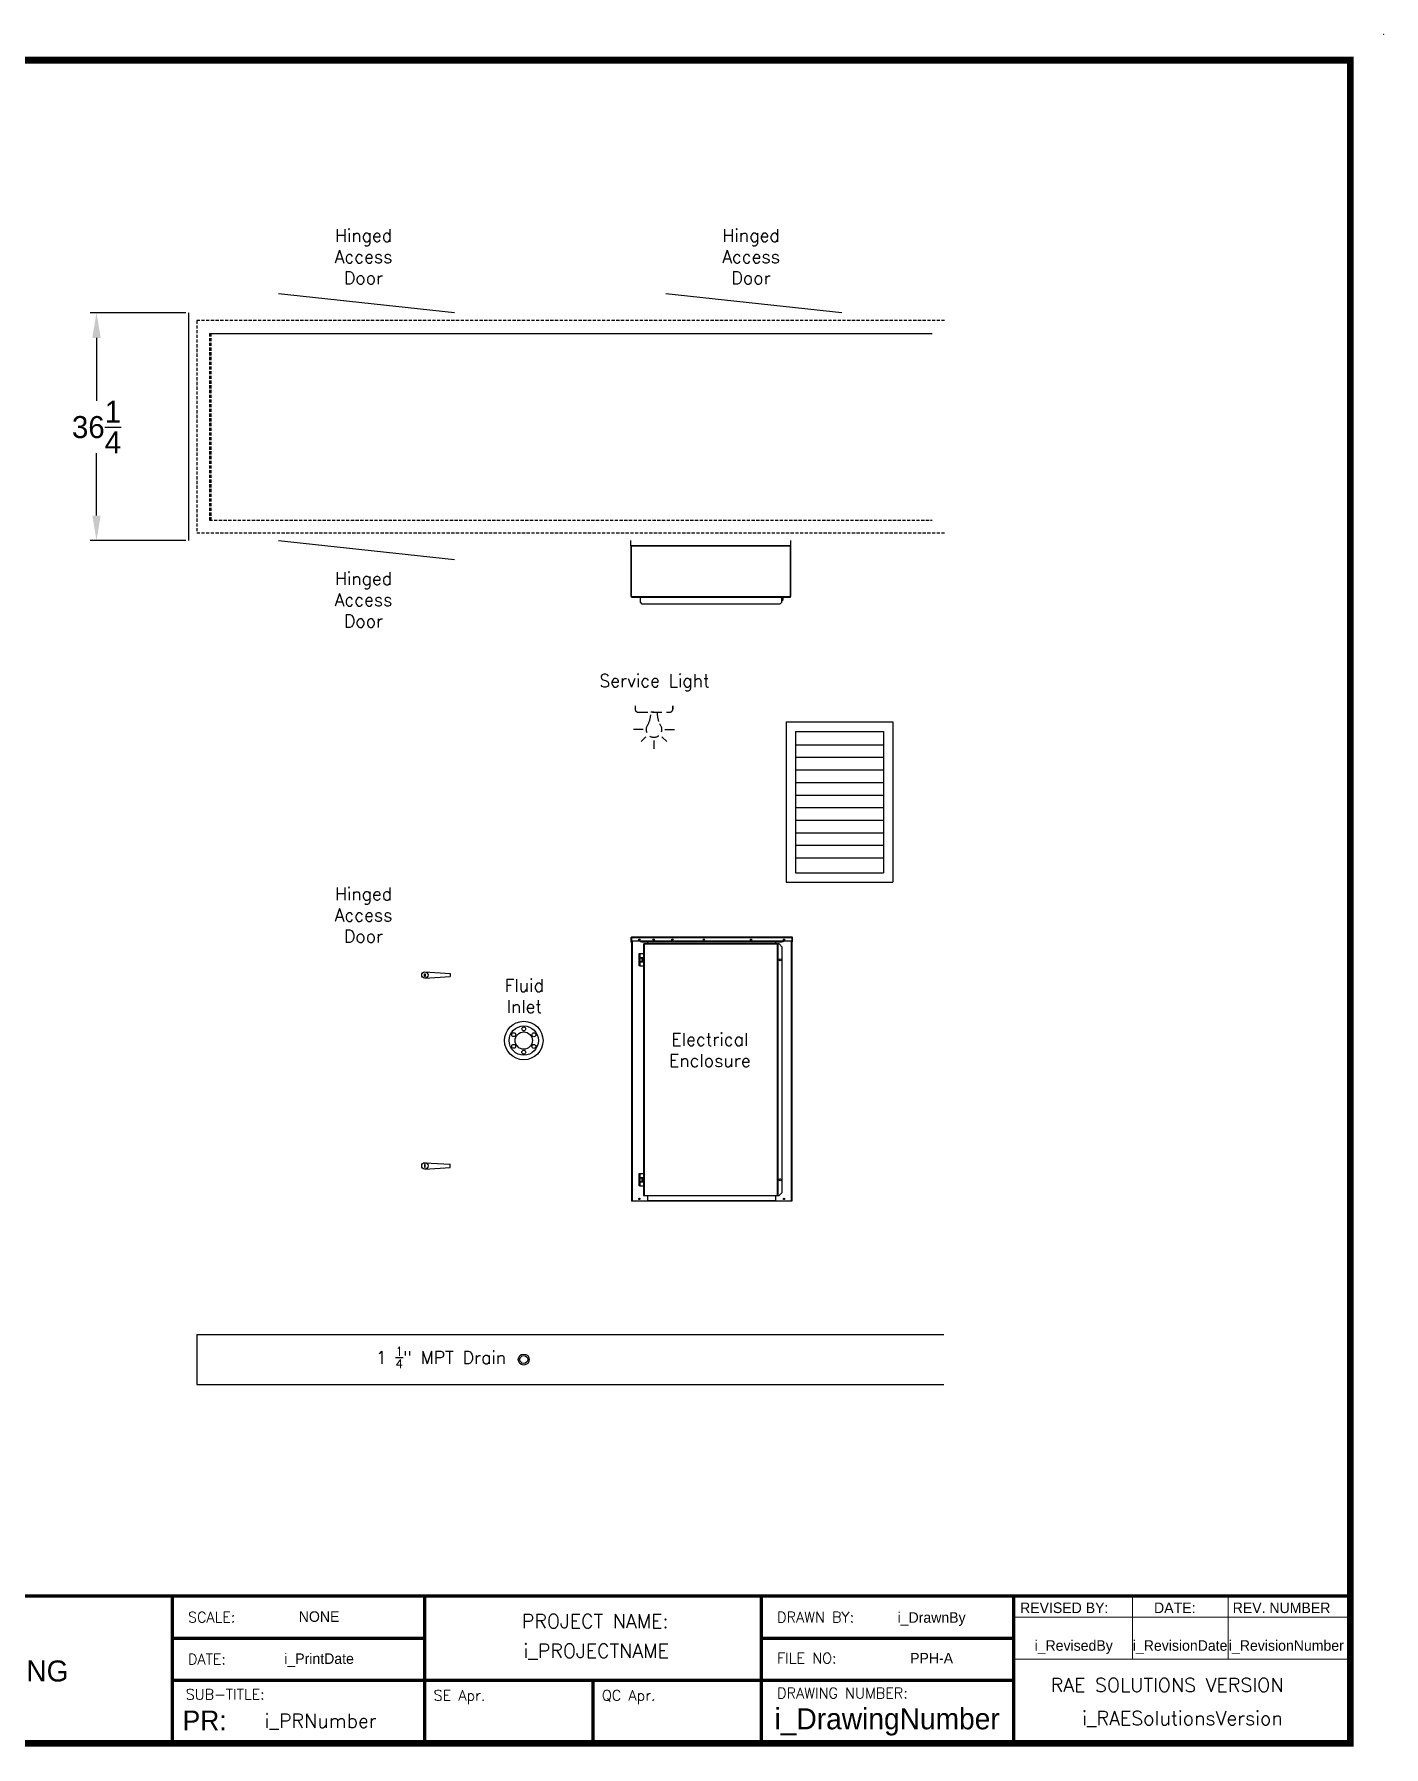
# Model space of a CAD drawing. Header units: inches. Extents: x 1687 to 2128, y 1222 to 1501.
# Drawn here: x 1913.7 to 2128.4, y 1228.3 to 1500.7 of the extents above; entities that cross this region are included whole.
import ezdxf
from ezdxf.enums import TextEntityAlignment as Align

# ---------------------------------------------------------------- set-up
doc = ezdxf.new("R2010")
doc.units = ezdxf.units.IN
doc.header["$MEASUREMENT"] = 0
doc.header["$PDSIZE"] = -1
doc.linetypes.add('HIDDENX2', pattern=[0.75, 0.5, -0.25])
doc.styles.add('SIMPLEX', font='SIMPLEX')
doc.styles.add('TCF_DIMENSION', font='simplex.shx')
doc.dimstyles.new('General Dimension', dxfattribs={"dimtxt": 3.5, "dimasz": 4, "dimexe": 1, "dimexo": 0.5, "dimgap": 0.09, "dimtad": 0, "dimtih": 1, "dimtoh": 1, "dimdec": 3, "dimzin": 0, "dimdsep": 46, "dimlunit": 5, "dimtxsty": 'Standard', "dimcen": 0.09, "dimadec": 0, "dimazin": 0, "dimtfac": 1, "dimtdec": 3, "dimtofl": 0, "dimtmove": 0, "dimatfit": 3, "dimfxl": 1, "dimtolj": 1, "dimtzin": 0, "dimarcsym": 0})

# ---------------------------------------------------------------- blocks, each defined once
blk = doc.blocks.new('*D49')
at = {"color": 0, "lineweight": -2}
for p, q in [((1937.82, 1456.4), (1922.62, 1456.4)), ((1923.62, 1452.4), (1923.62, 1442.39)), ((1923.62, 1424.15), (1923.62, 1434.05)), ((1937.82, 1420.15), (1922.62, 1420.15))]:
    blk.add_line(p, q, dxfattribs=at)
at = {"color": 0}
for points in [[(1922.95, 1452.4), (1924.29, 1452.4), (1923.62, 1456.4)], [(1922.95, 1424.15), (1924.29, 1424.15), (1923.62, 1420.15)]]:
    blk.add_solid(points, dxfattribs=at)
at = {"layer": 'Defpoints', "color": 0}
for p in [(1938.32, 1456.4), (1923.62, 1420.15), (1938.32, 1420.15)]:
    blk.add_point(p, dxfattribs=at)
at = {"color": 0, "insert": (1923.62, 1438.22), "char_height": 3.5, "attachment_point": 5}
blk.add_mtext('\\A1;36{\\H1x;\\S1/4;}', dxfattribs=at)

msp = doc.modelspace()

# ---------------------------------------------------------------- linework, layer by layer
at = {"color": 7}
for p, q in [((1980.5656, 1456.4021), (1952.5656, 1459.4021)), ((2042.2297, 1456.4021), (2014.2297, 1459.4021)), ((1938.3156, 1420.1521), (1938.3156, 1456.4021)), ((1952.5656, 1420.1521), (1980.5656, 1417.1521)), ((2008.65, 1419.3264), (2008.65, 1420.1521)), ((2034.1188, 1419.3264), (2034.1188, 1420.1521)), ((2033.3394, 1391.3035), (2050.3394, 1391.3035)), ((2033.3394, 1391.3035), (2033.3394, 1365.8035)), ((2034.8394, 1389.8035), (2048.8394, 1389.8035)), ((2034.8394, 1389.8035), (2034.8394, 1367.3035)), ((2048.8394, 1389.8035), (2048.8394, 1367.3035)), ((2050.3394, 1391.3035), (2050.3394, 1365.8035)), ((2034.8394, 1387.6757), (2048.8394, 1387.6757)), ((2034.8394, 1385.6757), (2048.8394, 1385.6757)), ((2034.8394, 1383.6757), (2048.8394, 1383.6757)), ((2034.8394, 1381.6757), (2048.8394, 1381.6757)), ((2034.8394, 1379.6757), (2048.8394, 1379.6757)), ((2034.8394, 1377.6757), (2048.8394, 1377.6757)), ((2034.8394, 1375.6757), (2048.8394, 1375.6757)), ((2034.8394, 1373.6757), (2048.8394, 1373.6757)), ((2034.8394, 1371.6757), (2048.8394, 1371.6757)), ((2034.8394, 1369.6757), (2048.8394, 1369.6757)), ((2033.3394, 1365.8035), (2050.3394, 1365.8035)), ((2034.8394, 1367.3035), (2048.8394, 1367.3035)), ((1975.8718, 1351.5533), (1979.8718, 1351.3033)), ((1975.8718, 1350.5533), (1979.8718, 1350.8033)), ((1979.8718, 1351.3033), (1979.8718, 1350.8033)), ((1975.8718, 1321.175), (1979.8718, 1320.925)), ((1975.8718, 1320.175), (1979.8718, 1320.425)), ((1979.8718, 1320.425), (1979.8718, 1320.925))]:
    msp.add_line(p, q, dxfattribs=at)
at = {"color": 7, "linetype": 'HIDDENX2'}
for p, q in [((1939.5656, 1455.1521), (1939.5656, 1421.4021)), ((2058.5711, 1455.1521), (1939.5656, 1455.1521)), ((1939.5656, 1455.1521), (1939.5656, 1421.4021)), ((2058.5711, 1455.1521), (1939.5656, 1455.1521)), ((1973.0415, 1455.1521), (1954.6846, 1455.1521)), ((1973.0415, 1455.1521), (1954.6846, 1455.1521)), ((1941.5954, 1453.1224), (2056.5711, 1453.1224)), ((1941.5954, 1453.1224), (1941.5954, 1423.4319)), ((1941.7927, 1453.1224), (2056.5711, 1453.1224)), ((1941.7927, 1453.1224), (1941.7927, 1423.4319)), ((1941.5954, 1423.4319), (2056.5711, 1423.4319)), ((1941.5954, 1423.4319), (2056.5711, 1423.4319)), ((1939.5656, 1421.4021), (2058.5711, 1421.4021)), ((1939.5656, 1421.4021), (2058.5711, 1421.4021))]:
    msp.add_line(p, q, dxfattribs=at)
at = {"color": 7, "linetype": 'Continuous'}
for p, q in [((2008.7257, 1419.3264), (2008.65, 1419.3264)), ((2008.65, 1419.3264), (2008.65, 1411.2591)), ((2008.7257, 1419.3264), (2008.65, 1419.3264)), ((2008.65, 1419.3264), (2008.65, 1411.2591)), ((2008.7257, 1419.4021), (2034.0431, 1419.4021)), ((2008.7257, 1419.3264), (2008.7257, 1419.4021)), ((2008.7257, 1419.4021), (2034.0431, 1419.4021)), ((2008.7257, 1419.3264), (2008.7257, 1419.4021)), ((2008.7257, 1419.3264), (2034.0431, 1419.3264)), ((2008.7257, 1411.2591), (2008.7257, 1419.3264)), ((2008.7257, 1419.3264), (2034.0431, 1419.3264)), ((2008.7257, 1411.2591), (2008.7257, 1419.3264)), ((2034.0431, 1411.2591), (2034.0431, 1419.3264)), ((2034.0431, 1411.2591), (2034.0431, 1419.3264)), ((2034.1188, 1411.2591), (2034.1188, 1419.3264)), ((2034.1188, 1411.2591), (2034.1188, 1419.3264)), ((2008.65, 1411.2591), (2008.7257, 1411.2591)), ((2008.65, 1411.2591), (2008.7257, 1411.2591)), ((2008.7257, 1411.2591), (2034.0431, 1411.2591)), ((2008.7257, 1411.1834), (2008.7257, 1411.2591)), ((2008.7257, 1411.2591), (2034.0431, 1411.2591)), ((2008.7257, 1411.1834), (2008.7257, 1411.2591)), ((2008.7257, 1411.1834), (2034.0431, 1411.1834)), ((2008.7257, 1411.1834), (2034.0431, 1411.1834)), ((2010.1632, 1411.1824), (2010.1632, 1411.1834)), ((2010.1632, 1411.1824), (2010.1632, 1411.1834)), ((2032.6056, 1411.1824), (2010.1632, 1411.1824)), ((2010.1632, 1410.287), (2010.1632, 1411.1824)), ((2032.6056, 1411.1824), (2010.1632, 1411.1824)), ((2010.1632, 1410.287), (2010.1632, 1411.1824)), ((2010.1632, 1410.287), (2010.4162, 1410.0372)), ((2010.1632, 1410.287), (2010.4162, 1410.0372)), ((2032.3526, 1410.0372), (2010.4162, 1410.0372)), ((2032.3526, 1410.0372), (2010.4162, 1410.0372)), ((2032.3526, 1410.0372), (2032.6056, 1410.287)), ((2032.3526, 1410.0372), (2032.6056, 1410.287)), ((2032.6056, 1411.1834), (2032.6056, 1411.1824)), ((2032.6056, 1411.1834), (2032.6056, 1411.1824)), ((2032.6056, 1411.1824), (2032.6056, 1410.287)), ((2032.6056, 1411.1824), (2032.6056, 1410.287)), ((2032.6997, 1410.5678), (2032.6056, 1410.5678)), ((2032.6997, 1410.5678), (2032.6056, 1410.5678)), ((2032.8247, 1410.6928), (2032.6997, 1410.5678)), ((2032.8247, 1410.6928), (2032.6997, 1410.5678)), ((2032.7141, 1411.1834), (2032.8247, 1411.0728)), ((2032.7141, 1411.1834), (2032.8247, 1411.0728)), ((2032.8247, 1411.0728), (2032.8247, 1411.1834)), ((2032.8247, 1411.0728), (2032.8247, 1411.1834)), ((2032.8247, 1411.0728), (2032.8247, 1410.6928)), ((2032.8247, 1411.0728), (2032.8247, 1410.6928)), ((2034.0431, 1411.2591), (2034.1188, 1411.2591)), ((2034.0431, 1411.1834), (2034.0431, 1411.2591)), ((2034.0431, 1411.2591), (2034.1188, 1411.2591)), ((2034.0431, 1411.1834), (2034.0431, 1411.2591)), ((2008.7247, 1356.9692), (2008.65, 1356.9692)), ((2008.65, 1356.9692), (2008.65, 1356.2949)), ((2008.7247, 1356.9692), (2008.65, 1356.9692)), ((2008.65, 1356.9692), (2008.65, 1356.2949)), ((2008.7247, 1356.9692), (2008.7247, 1356.2949)), ((2008.7247, 1356.9692), (2008.7247, 1356.2949)), ((2034.2931, 1357.0449), (2008.7257, 1357.0449)), ((2008.7257, 1356.9692), (2008.7257, 1357.0449)), ((2034.2931, 1357.0449), (2008.7257, 1357.0449)), ((2008.7257, 1356.9692), (2008.7257, 1357.0449)), ((2034.2931, 1356.9692), (2008.7257, 1356.9692)), ((2008.7257, 1356.4321), (2008.7257, 1356.9692)), ((2034.2931, 1356.9692), (2008.7257, 1356.9692)), ((2008.7257, 1356.4321), (2008.7257, 1356.9692)), ((2034.2931, 1356.9692), (2034.2931, 1357.0449)), ((2034.2931, 1356.9692), (2034.2931, 1357.0449)), ((2034.2931, 1356.4321), (2034.2931, 1356.9692)), ((2034.2931, 1356.4321), (2034.2931, 1356.9692)), ((2034.2941, 1356.9692), (2034.3688, 1356.9692)), ((2034.2941, 1356.2949), (2034.2941, 1356.9692)), ((2034.2941, 1356.9692), (2034.3688, 1356.9692)), ((2034.2941, 1356.2949), (2034.2941, 1356.9692)), ((2034.3688, 1356.2949), (2034.3688, 1356.9692)), ((2034.3688, 1356.2949), (2034.3688, 1356.9692)), ((2008.65, 1356.2949), (2008.7247, 1356.2949)), ((2008.65, 1356.2949), (2008.7247, 1356.2949)), ((2010.1632, 1356.4321), (2008.7257, 1356.4321)), ((2008.7257, 1356.4321), (2008.7257, 1356.2949)), ((2010.1632, 1356.4321), (2008.7257, 1356.4321)), ((2008.7257, 1356.4321), (2008.7257, 1356.2949)), ((2008.7594, 1356.2949), (2008.7257, 1356.2949)), ((2008.7594, 1356.2949), (2008.7257, 1356.2949)), ((2008.7594, 1356.4321), (2008.7594, 1315.0449)), ((2008.7594, 1356.4321), (2008.7594, 1315.0449)), ((2008.8351, 1356.4321), (2008.8351, 1315.0449)), ((2008.8351, 1356.4321), (2008.8351, 1315.0449)), ((2009.9441, 1353.8125), (2009.9441, 1354.4425)), ((2009.9441, 1354.4425), (2010.0691, 1354.4425)), ((2009.9441, 1353.8125), (2009.9441, 1354.4425)), ((2009.9441, 1354.4425), (2010.0691, 1354.4425)), ((2010.0691, 1354.4425), (2010.0691, 1353.8125)), ((2010.0691, 1354.4425), (2010.6691, 1354.4425)), ((2010.0691, 1354.4425), (2010.0691, 1353.8125)), ((2010.0691, 1354.4425), (2010.6691, 1354.4425)), ((2032.8556, 1356.4321), (2010.1632, 1356.4321)), ((2010.1632, 1356.4321), (2010.1632, 1356.4311)), ((2032.8556, 1356.4321), (2010.1632, 1356.4321)), ((2010.1632, 1356.4321), (2010.1632, 1356.4311)), ((2010.1632, 1356.4311), (2010.1632, 1356.392)), ((2010.1632, 1356.4311), (2032.8556, 1356.4311)), ((2010.1632, 1356.4311), (2010.1632, 1356.392)), ((2010.1632, 1356.4311), (2032.8556, 1356.4311)), ((2010.4162, 1356.3811), (2010.1632, 1356.392)), ((2010.1632, 1356.392), (2010.1632, 1356.3174)), ((2010.4162, 1356.3811), (2010.1632, 1356.392)), ((2010.1632, 1356.392), (2010.1632, 1356.3174)), ((2010.4162, 1356.3064), (2010.1632, 1356.3174)), ((2010.4162, 1356.3064), (2010.1632, 1356.3174)), ((2010.4162, 1356.3811), (2032.6026, 1356.3811)), ((2010.4162, 1356.3811), (2010.4162, 1356.3064)), ((2010.4162, 1356.3811), (2032.6026, 1356.3811)), ((2010.4162, 1356.3811), (2010.4162, 1356.3064)), ((2010.4162, 1356.3064), (2032.6026, 1356.3064)), ((2010.4162, 1356.3064), (2032.6026, 1356.3064)), ((2010.6691, 1355.9943), (2010.6691, 1315.9582)), ((2010.6691, 1355.9943), (2010.7448, 1355.9943)), ((2010.6691, 1355.9943), (2010.6691, 1315.9582)), ((2010.6691, 1355.9943), (2010.7448, 1355.9943)), ((2010.7448, 1356.07), (2031.9303, 1356.07)), ((2010.7448, 1355.9943), (2010.7448, 1356.07)), ((2010.7448, 1356.07), (2031.9303, 1356.07)), ((2010.7448, 1355.9943), (2010.7448, 1356.07)), ((2010.7448, 1355.9943), (2010.7448, 1315.9582)), ((2010.7448, 1355.9943), (2031.9303, 1355.9943)), ((2010.7448, 1355.9943), (2010.7448, 1315.9582)), ((2010.7448, 1355.9943), (2031.9303, 1355.9943)), ((2011.3087, 1356.3064), (2011.3087, 1356.07)), ((2011.3087, 1356.3064), (2011.3087, 1356.07)), ((2031.7101, 1356.07), (2031.7101, 1356.3064)), ((2031.7101, 1356.07), (2031.7101, 1356.3064)), ((2031.9303, 1356.07), (2031.9303, 1355.9943)), ((2031.9303, 1356.07), (2031.9303, 1355.9943)), ((2031.9303, 1355.9943), (2031.9303, 1315.9582)), ((2031.9303, 1355.9943), (2032.006, 1355.9943)), ((2031.9303, 1355.9943), (2031.9303, 1315.9582)), ((2031.9303, 1355.9943), (2032.006, 1355.9943)), ((2032.006, 1355.9943), (2032.006, 1315.9582)), ((2032.007, 1355.9943), (2032.006, 1355.9943)), ((2032.006, 1355.9943), (2032.006, 1315.9582)), ((2032.007, 1355.9943), (2032.006, 1355.9943)), ((2032.007, 1315.9582), (2032.007, 1355.9943)), ((2032.2438, 1355.9943), (2032.007, 1355.9943)), ((2032.007, 1315.9582), (2032.007, 1355.9943)), ((2032.2438, 1355.9943), (2032.007, 1355.9943)), ((2032.2438, 1355.9943), (2032.7438, 1355.4943)), ((2032.2438, 1355.9943), (2032.7438, 1355.4943)), ((2032.8556, 1356.392), (2032.6026, 1356.3811)), ((2032.8556, 1356.392), (2032.6026, 1356.3811)), ((2032.6026, 1356.3811), (2032.6026, 1356.3064)), ((2032.6026, 1356.3811), (2032.6026, 1356.3064)), ((2032.8556, 1356.3174), (2032.6026, 1356.3064)), ((2032.8556, 1356.3174), (2032.6026, 1356.3064)), ((2032.7438, 1316.4582), (2032.7438, 1355.4943)), ((2032.7438, 1316.4582), (2032.7438, 1355.4943)), ((2032.8556, 1356.4311), (2032.8556, 1356.4321)), ((2034.2931, 1356.4321), (2032.8556, 1356.4321)), ((2032.8556, 1356.4311), (2032.8556, 1356.4321)), ((2034.2931, 1356.4321), (2032.8556, 1356.4321)), ((2032.8556, 1356.392), (2032.8556, 1356.4311)), ((2032.8556, 1356.392), (2032.8556, 1356.4311)), ((2032.8556, 1356.392), (2032.8556, 1356.3174)), ((2032.8556, 1356.392), (2032.8556, 1356.3174)), ((2034.1837, 1315.0449), (2034.1837, 1356.4321)), ((2034.1837, 1315.0449), (2034.1837, 1356.4321)), ((2034.2594, 1356.4321), (2034.2594, 1315.0449)), ((2034.2594, 1356.4321), (2034.2594, 1315.0449)), ((2034.2931, 1356.2949), (2034.2594, 1356.2949)), ((2034.2931, 1356.2949), (2034.2594, 1356.2949)), ((2034.2931, 1356.4321), (2034.2931, 1356.2949)), ((2034.2931, 1356.4321), (2034.2931, 1356.2949)), ((2034.3688, 1356.2949), (2034.2941, 1356.2949)), ((2034.3688, 1356.2949), (2034.2941, 1356.2949)), ((2010.0691, 1353.8125), (2009.9441, 1353.8125)), ((2010.0691, 1353.8125), (2009.9441, 1353.8125)), ((2009.9441, 1353.1613), (2009.9441, 1353.7913)), ((2009.9441, 1353.7913), (2010.0691, 1353.7913)), ((2009.9441, 1353.1613), (2009.9441, 1353.7913)), ((2009.9441, 1353.7913), (2010.0691, 1353.7913)), ((2010.0691, 1353.1613), (2009.9441, 1353.1613)), ((2010.0691, 1353.1613), (2009.9441, 1353.1613)), ((2009.9441, 1352.51), (2009.9441, 1353.14)), ((2009.9441, 1353.14), (2010.0691, 1353.14)), ((2009.9441, 1352.51), (2009.9441, 1353.14)), ((2009.9441, 1353.14), (2010.0691, 1353.14)), ((2010.0691, 1352.51), (2009.9441, 1352.51)), ((2010.0691, 1352.51), (2009.9441, 1352.51)), ((2010.0691, 1353.8125), (2010.6691, 1353.8125)), ((2010.0691, 1353.8125), (2010.6691, 1353.8125)), ((2010.0691, 1353.7913), (2010.0691, 1353.1613)), ((2010.0691, 1353.7913), (2010.4491, 1353.7913)), ((2010.0691, 1353.7913), (2010.0691, 1353.1613)), ((2010.0691, 1353.7913), (2010.4491, 1353.7913)), ((2010.4491, 1353.1613), (2010.0691, 1353.1613)), ((2010.4491, 1353.1613), (2010.0691, 1353.1613)), ((2010.0691, 1353.14), (2010.0691, 1352.51)), ((2010.0691, 1353.14), (2010.6691, 1353.14)), ((2010.0691, 1353.14), (2010.0691, 1352.51)), ((2010.0691, 1353.14), (2010.6691, 1353.14)), ((2010.0691, 1352.51), (2010.6691, 1352.51)), ((2010.0691, 1352.51), (2010.6691, 1352.51)), ((2010.1016, 1353.8125), (2010.1016, 1353.7913)), ((2010.1016, 1353.8125), (2010.1016, 1353.7913)), ((2010.1016, 1353.1613), (2010.1016, 1353.14)), ((2010.1016, 1353.1613), (2010.1016, 1353.14)), ((2010.4166, 1353.7913), (2010.4166, 1353.8125)), ((2010.4166, 1353.7913), (2010.4166, 1353.8125)), ((2010.4166, 1353.14), (2010.4166, 1353.1613)), ((2010.4166, 1353.14), (2010.4166, 1353.1613)), ((2010.4491, 1353.1613), (2010.4491, 1353.7913)), ((2010.4491, 1353.7913), (2010.5741, 1353.7913)), ((2010.4491, 1353.1613), (2010.4491, 1353.7913)), ((2010.4491, 1353.7913), (2010.5741, 1353.7913)), ((2010.5741, 1353.1613), (2010.4491, 1353.1613)), ((2010.5741, 1353.1613), (2010.4491, 1353.1613)), ((2010.5741, 1353.7913), (2010.5741, 1353.1613)), ((2010.5741, 1353.7913), (2010.5741, 1353.1613)), ((2009.9441, 1318.8125), (2009.9441, 1319.4425)), ((2009.9441, 1319.4425), (2010.0691, 1319.4425)), ((2009.9441, 1318.8125), (2009.9441, 1319.4425)), ((2009.9441, 1319.4425), (2010.0691, 1319.4425)), ((2010.0691, 1318.8125), (2009.9441, 1318.8125)), ((2010.0691, 1318.8125), (2009.9441, 1318.8125)), ((2009.9441, 1318.1613), (2009.9441, 1318.7913)), ((2009.9441, 1318.7913), (2010.0691, 1318.7913)), ((2009.9441, 1318.1613), (2009.9441, 1318.7913)), ((2009.9441, 1318.7913), (2010.0691, 1318.7913)), ((2010.0691, 1319.4425), (2010.0691, 1318.8125)), ((2010.0691, 1319.4425), (2010.6691, 1319.4425)), ((2010.0691, 1319.4425), (2010.0691, 1318.8125)), ((2010.0691, 1319.4425), (2010.6691, 1319.4425)), ((2010.0691, 1318.8125), (2010.6691, 1318.8125)), ((2010.0691, 1318.8125), (2010.6691, 1318.8125)), ((2010.0691, 1318.7913), (2010.0691, 1318.1613)), ((2010.0691, 1318.7913), (2010.4491, 1318.7913)), ((2010.0691, 1318.7913), (2010.0691, 1318.1613)), ((2010.0691, 1318.7913), (2010.4491, 1318.7913)), ((2010.1016, 1318.8125), (2010.1016, 1318.7913)), ((2010.1016, 1318.8125), (2010.1016, 1318.7913)), ((2010.4166, 1318.7913), (2010.4166, 1318.8125)), ((2010.4166, 1318.7913), (2010.4166, 1318.8125)), ((2010.4491, 1318.1613), (2010.4491, 1318.7913)), ((2010.4491, 1318.7913), (2010.5741, 1318.7913)), ((2010.4491, 1318.1613), (2010.4491, 1318.7913)), ((2010.4491, 1318.7913), (2010.5741, 1318.7913)), ((2010.5741, 1318.7913), (2010.5741, 1318.1613)), ((2010.5741, 1318.7913), (2010.5741, 1318.1613)), ((2010.0691, 1318.1613), (2009.9441, 1318.1613)), ((2010.0691, 1318.1613), (2009.9441, 1318.1613)), ((2009.9441, 1317.51), (2009.9441, 1318.14)), ((2009.9441, 1318.14), (2010.0691, 1318.14)), ((2009.9441, 1317.51), (2009.9441, 1318.14)), ((2009.9441, 1318.14), (2010.0691, 1318.14)), ((2010.0691, 1317.51), (2009.9441, 1317.51)), ((2010.0691, 1317.51), (2009.9441, 1317.51)), ((2010.4491, 1318.1613), (2010.0691, 1318.1613)), ((2010.4491, 1318.1613), (2010.0691, 1318.1613)), ((2010.0691, 1318.14), (2010.0691, 1317.51)), ((2010.0691, 1318.14), (2010.6691, 1318.14)), ((2010.0691, 1318.14), (2010.0691, 1317.51)), ((2010.0691, 1318.14), (2010.6691, 1318.14)), ((2010.0691, 1317.51), (2010.6691, 1317.51)), ((2010.0691, 1317.51), (2010.6691, 1317.51)), ((2010.1016, 1318.1613), (2010.1016, 1318.14)), ((2010.1016, 1318.1613), (2010.1016, 1318.14)), ((2010.4166, 1318.14), (2010.4166, 1318.1613)), ((2010.4166, 1318.14), (2010.4166, 1318.1613)), ((2010.5741, 1318.1613), (2010.4491, 1318.1613)), ((2010.5741, 1318.1613), (2010.4491, 1318.1613)), ((2032.7438, 1316.4582), (2032.2438, 1315.9582)), ((2032.7438, 1316.4582), (2032.2438, 1315.9582)), ((2008.8351, 1315.0449), (2008.7594, 1315.0449)), ((2008.8351, 1315.0449), (2008.7594, 1315.0449)), ((2011.3087, 1315.0449), (2008.8351, 1315.0449)), ((2011.3087, 1315.0449), (2008.8351, 1315.0449)), ((2010.6691, 1315.9582), (2010.7448, 1315.9582)), ((2010.6691, 1315.9582), (2010.7448, 1315.9582)), ((2010.7448, 1315.9582), (2031.9303, 1315.9582)), ((2010.7448, 1315.8825), (2010.7448, 1315.9582)), ((2010.7448, 1315.9582), (2031.9303, 1315.9582)), ((2010.7448, 1315.8825), (2010.7448, 1315.9582)), ((2031.9303, 1315.8825), (2010.7448, 1315.8825)), ((2031.9303, 1315.8825), (2010.7448, 1315.8825)), ((2011.3087, 1315.8825), (2011.3087, 1315.0449)), ((2011.3087, 1315.8825), (2011.3087, 1315.0449)), ((2031.7101, 1315.1206), (2011.3087, 1315.1206)), ((2031.7101, 1315.1206), (2011.3087, 1315.1206)), ((2031.7101, 1315.0449), (2011.3087, 1315.0449)), ((2031.7101, 1315.0449), (2011.3087, 1315.0449)), ((2031.7101, 1315.0449), (2031.7101, 1315.8825)), ((2031.7101, 1315.0449), (2031.7101, 1315.8825)), ((2034.1837, 1315.0449), (2031.7101, 1315.0449)), ((2034.1837, 1315.0449), (2031.7101, 1315.0449)), ((2031.9303, 1315.9582), (2032.006, 1315.9582)), ((2031.9303, 1315.9582), (2031.9303, 1315.8825)), ((2031.9303, 1315.9582), (2032.006, 1315.9582)), ((2031.9303, 1315.9582), (2031.9303, 1315.8825)), ((2032.006, 1315.9582), (2032.007, 1315.9582)), ((2032.006, 1315.9582), (2032.007, 1315.9582)), ((2032.007, 1315.9582), (2032.2438, 1315.9582)), ((2032.007, 1315.9582), (2032.2438, 1315.9582)), ((2034.2594, 1315.0449), (2034.1837, 1315.0449)), ((2034.2594, 1315.0449), (2034.1837, 1315.0449)), ((1939.5656, 1293.8642), (2058.4461, 1293.8642)), ((1939.5656, 1293.8642), (1939.5656, 1285.8642)), ((1939.5656, 1293.8642), (2058.4461, 1293.8642)), ((1939.5656, 1293.8642), (1939.5656, 1285.8642)), ((1939.5656, 1285.8642), (2058.4461, 1285.8642)), ((1939.5656, 1285.8642), (2058.4461, 1285.8642))]:
    msp.add_line(p, q, dxfattribs=at)
at = {"color": 7, "linetype": 'HIDDENX2', "ltscale": 3}
for p, q in [((2009.3239, 1393.8642), (2009.3239, 1393.3642)), ((2009.8239, 1392.8642), (2014.8239, 1392.8642)), ((2012.3239, 1392.8642), (2011.8239, 1392.8642)), ((2015.3239, 1393.3642), (2015.3239, 1393.8642)), ((2015.3239, 1393.8642), (2015.3239, 1393.3642)), ((2010.5814, 1390.1142), (2009.0292, 1390.1142)), ((2014.0665, 1390.1142), (2015.6187, 1390.1142)), ((2011.0519, 1388.9232), (2010.2663, 1388.1877)), ((2012.3239, 1388.3716), (2012.3239, 1387.0112)), ((2013.596, 1388.9232), (2014.3816, 1388.1877))]:
    msp.add_line(p, q, dxfattribs=at)
at = {"color": 7, "linetype": 'Continuous', "lineweight": 20}
for p, q in [((1935.6678, 1252.2228), (2069.5709, 1252.2228)), ((1935.6678, 1228.7897), (1935.6678, 1252.2228)), ((1975.8387, 1252.2228), (1975.8387, 1228.7897)), ((2029.4, 1252.2228), (2029.4, 1238.8325)), ((2069.5709, 1252.2228), (2069.5709, 1228.7897)), ((2069.5709, 1252.2228), (2123.1322, 1252.2228)), ((2069.5709, 1252.2228), (2069.5709, 1248.8752)), ((2088.4696, 1252.2228), (2088.4696, 1242.18)), ((2103.6895, 1252.2228), (2103.6895, 1242.18)), ((2069.5709, 1248.8752), (2123.1322, 1248.8752)), ((1975.8387, 1245.5276), (1935.6678, 1245.5276)), ((2029.4, 1245.5276), (2069.5709, 1245.5276)), ((2029.4, 1238.8325), (2029.4, 1245.5276)), ((2069.5709, 1242.18), (2123.1322, 1242.18)), ((2069.5709, 1238.8325), (1935.6678, 1238.8325)), ((2002.6194, 1238.8325), (2002.6194, 1228.7897)), ((2029.4, 1238.8325), (2029.4, 1228.7897))]:
    msp.add_line(p, q, dxfattribs=at)
for points, const_width in [([(1694.6422, 1228.7897), (2123.1322, 1228.7897), (2123.1322, 1496.596), (1694.6422, 1496.596), (1694.6422, 1228.7897)], 1.0712), ([(2123.1322, 1252.2228), (1801.7647, 1252.2228), (1801.7647, 1228.7897)], 0.5356), ([(1935.6678, 1252.2228), (1935.6678, 1228.7897)], 0.5356), ([(1975.8387, 1252.2228), (1975.8387, 1228.7897)], 0.5356), ([(2029.4, 1252.2228), (2029.4, 1228.7897)], 0.5356), ([(2069.5709, 1228.7897), (2069.5709, 1252.2228), (2123.1322, 1252.2228)], 0.5356), ([(1975.8387, 1245.5276), (1935.6678, 1245.5276)], 0.5356), ([(2069.5709, 1245.5276), (2029.4, 1245.5276), (2029.4, 1228.7897)], 0.5356), ([(2069.5709, 1238.8325), (1935.6678, 1238.8325)], 0.5356), ([(2002.6194, 1238.8325), (2002.6194, 1228.7897)], 0.5356)]:
    msp.add_lwpolyline(points, dxfattribs=dict(at, const_width=const_width))
at = {"color": 7}
for points in [[(1975.8169, 1351.2384), (1975.9404, 1351.2384), (1975.9404, 1350.8271), (1975.8169, 1350.8271)], [(1975.8169, 1320.49), (1975.9404, 1320.49), (1975.9404, 1320.9013), (1975.8169, 1320.9013)]]:
    msp.add_lwpolyline(points, close=True, dxfattribs=at)
at = {"color": 7, "linetype": 'Continuous'}
for centre, radius in [((2010.0094, 1356.6699), 0.0995), ((2010.0094, 1356.6699), 0.0995), ((2012.2594, 1356.6699), 0.0995), ((2012.2594, 1356.6699), 0.0995), ((2015.2594, 1356.6699), 0.0995), ((2015.2594, 1356.6699), 0.0995), ((2020.2594, 1356.6699), 0.0995), ((2020.2594, 1356.6699), 0.0995), ((2027.7594, 1356.6699), 0.0995), ((2027.7594, 1356.6699), 0.0995), ((2033.0094, 1356.6699), 0.0995), ((2033.0094, 1356.6699), 0.0995), ((2032.382, 1353.4763), 0.1563), ((2032.382, 1353.4763), 0.1563), ((1991.6087, 1340.6142), 2.3363), ((1991.6087, 1340.6142), 2.3363), ((1990.006, 1341.5495), 0.3125), ((1990.006, 1341.5495), 0.3125), ((1991.6087, 1340.6142), 1.375), ((1991.6087, 1340.6142), 1.375), ((1991.6087, 1340.6142), 1.375), ((1991.6087, 1340.6142), 1.375), ((1991.6173, 1342.4698), 0.3125), ((1991.6173, 1342.4698), 0.3125), ((1993.2201, 1341.5345), 0.3125), ((1993.2201, 1341.5345), 0.3125), ((1989.9973, 1339.6938), 0.3125), ((1989.9973, 1339.6938), 0.3125), ((1991.6001, 1338.7585), 0.3125), ((1991.6001, 1338.7585), 0.3125), ((1993.2114, 1339.6789), 0.3125), ((1993.2114, 1339.6789), 0.3125), ((2032.382, 1318.4763), 0.1563), ((2032.382, 1318.4763), 0.1563), ((2010.0094, 1315.4199), 0.0995), ((2010.0094, 1315.4199), 0.0995), ((2033.0094, 1315.4199), 0.0995), ((2033.0094, 1315.4199), 0.0995)]:
    msp.add_circle(centre, radius, dxfattribs=at)
at = {"color": 7}
for centre, radius in [((1975.8718, 1351.0533), 0.5), ((1991.6087, 1340.6142), 3.065), ((1975.8718, 1320.675), 0.5), ((1991.6087, 1289.8642), 0.875), ((1991.6087, 1289.8642), 0.625)]:
    msp.add_circle(centre, radius, dxfattribs=at)
at = {"color": 7, "linetype": 'HIDDENX2', "ltscale": 3}
for centre, radius, start, end in [((2009.8239, 1393.3642), 0.5, 180, 270), ((2007.1178, 1392.8597), 4.7061, 336.697344, 0.054062), ((2017.53, 1392.8597), 4.7061, 179.945938, 203.302656), ((2014.8239, 1393.3642), 0.5, 270, 0), ((2012.3239, 1390.1142), 1.25, 135, 45)]:
    msp.add_arc(centre, radius, start, end, dxfattribs=at)
at = {"color": 7, "linetype": 'Continuous'}
for centre, radius, start, end in [((2008.7257, 1356.9692), 0.0757, 90, 180), ((2008.7257, 1356.9692), 0.0757, 90, 180), ((2008.7257, 1356.9692), 0.001, 90, 180), ((2008.7257, 1356.9692), 0.001, 90, 180), ((2034.2931, 1356.9692), 0.0757, 0, 90), ((2034.2931, 1356.9692), 0.0757, 0, 90), ((2034.2931, 1356.9692), 0.001, 0, 90), ((2034.2931, 1356.9692), 0.001, 0, 90)]:
    msp.add_arc(centre, radius, start, end, dxfattribs=at)
at = {"color": 7, "linetype": 'Continuous', "lineweight": 20}
for p in [(2128.4421, 1500.7214), (2069.5709, 1228.7897)]:
    msp.add_point(p, dxfattribs=at)

# ---------------------------------------------------------------- texts
for s, height, p in [('REVISED BY:', 1.673789, (2070.5756, 1249.5244)), ('DATE:', 1.67379, (2091.8902, 1249.5244)), ('REV. NUMBER', 1.673789, (2104.407, 1249.5244))]:
    msp.add_text(s, height=height, dxfattribs=at).set_placement(p)
at = {"color": 7, "linetype": 'Continuous', "lineweight": 20, "style": 'SIMPLEX'}
for s, height, p in [('SCALE:', 1.67379, (1938.1785, 1248.0383)), ('DRAWN BY:', 1.67379, (2031.9107, 1248.0383)), ('DATE:', 1.67379, (1938.1785, 1241.3431)), ('FILE NO:', 1.67379, (2031.9107, 1241.505)), ('SUB-TITLE:', 1.67379, (1937.8158, 1235.7525)), ('SE Apr.', 1.67379, (1977.2619, 1235.5969)), ('QC Apr.', 1.67379, (2004.0425, 1235.5969)), ('DRAWING NUMBER:', 1.673789, (2031.9107, 1235.9557)), ('RAE SOLUTIONS VERSION', 2.222792, (2075.4391, 1236.9678))]:
    msp.add_text(s, height=height, dxfattribs=at).set_placement(p)
at = {"color": 7, "linetype": 'Continuous', "lineweight": 20}
for s, height, p in [('NONE', 1.67379, (1959.0387, 1248.1267)), ('i_DrawnBy', 1.67379, (2056.4949, 1247.9832)), ('i_RevisedBy', 1.673789, (2079.1057, 1243.5227)), ('i_RevisionDate', 1.673789, (2096.041, 1243.5227)), ('i_RevisionNumber', 1.673789, (2112.9438, 1243.5227)), ('i_PrintDate', 1.673789, (1959.0387, 1241.4316)), ('PPH-A', 1.67379, (2056.4949, 1241.5073)), ('UNIT DRAWING', 3.347578, (1902.5084, 1238.636)), ('i_DrawingNumber', 3.347578, (2049.4243, 1231.0295))]:
    msp.add_text(s, height=height, dxfattribs=at).set_placement(p, align=Align.CENTER)
at = {"color": 7, "linetype": 'Continuous', "lineweight": 20, "style": 'SIMPLEX'}
for s, height, p in [('PROJECT NAME:', 2.222792, (2002.9556, 1247.1458)), ('i_PROJECTNAME', 2.222792, (2003.1246, 1242.3881)), ('i_PRNumber', 2.22279, (1959.2735, 1231.2558)), ('i_RAESolutionsVersion', 2.222792, (2096.4068, 1231.6863))]:
    msp.add_text(s, height=height, dxfattribs=at).set_placement(p, align=Align.CENTER)
at = {"color": 7, "linetype": 'Continuous', "lineweight": 20}
msp.add_text('PR:', height=3.13835, dxfattribs=at).set_placement((1944.323, 1230.869), align=Align.RIGHT)
at = {"color": 7, "linetype": 'Continuous', "char_height": 2.025, "attachment_point": 8, "style": 'TCF_DIMENSION'}
for s, insert in [('Hinged\\PAccess\\PDoor', (1966.1077, 1460.9495)), ('Hinged\\PAccess\\PDoor', (2027.7718, 1460.9495)), ('Hinged\\PAccess\\PDoor', (1966.1077, 1406.3587)), ('Service Light', (2012.4035, 1396.1888)), ('Hinged\\PAccess\\PDoor', (1966.1077, 1356.2001)), ('Electrical\\PEnclosure', (2021.2052, 1336.4115)), ('Electrical\\PEnclosure', (2021.2052, 1336.4115)), ('\\A1;1 {\\H0.7x;\\S1/4;}" MPT Drain', (1978.4318, 1288.4728))]:
    msp.add_mtext(s, dxfattribs=dict(at, insert=insert))
at = {"color": 7, "insert": (1991.679, 1345.0058), "char_height": 2.025, "attachment_point": 8, "style": 'TCF_DIMENSION'}
msp.add_mtext('Fluid\\PInlet', dxfattribs=at)

# ---------------------------------------------------------------- dimensions: what is measured, and where the dimension line sits
at = {"color": 7}
dim = msp.add_linear_dim(base=(1923.6187, 1420.1521), p1=(1938.3156, 1456.4021), p2=(1938.3156, 1420.1521), angle=90, dimstyle='General Dimension', dxfattribs=at)
dim.commit()
dim.dimension.update_dxf_attribs({"geometry": '*D49', "text_midpoint": (1923.6187, 1438.2207), "dimtype": 160})

doc.saveas('drawing.dxf')
